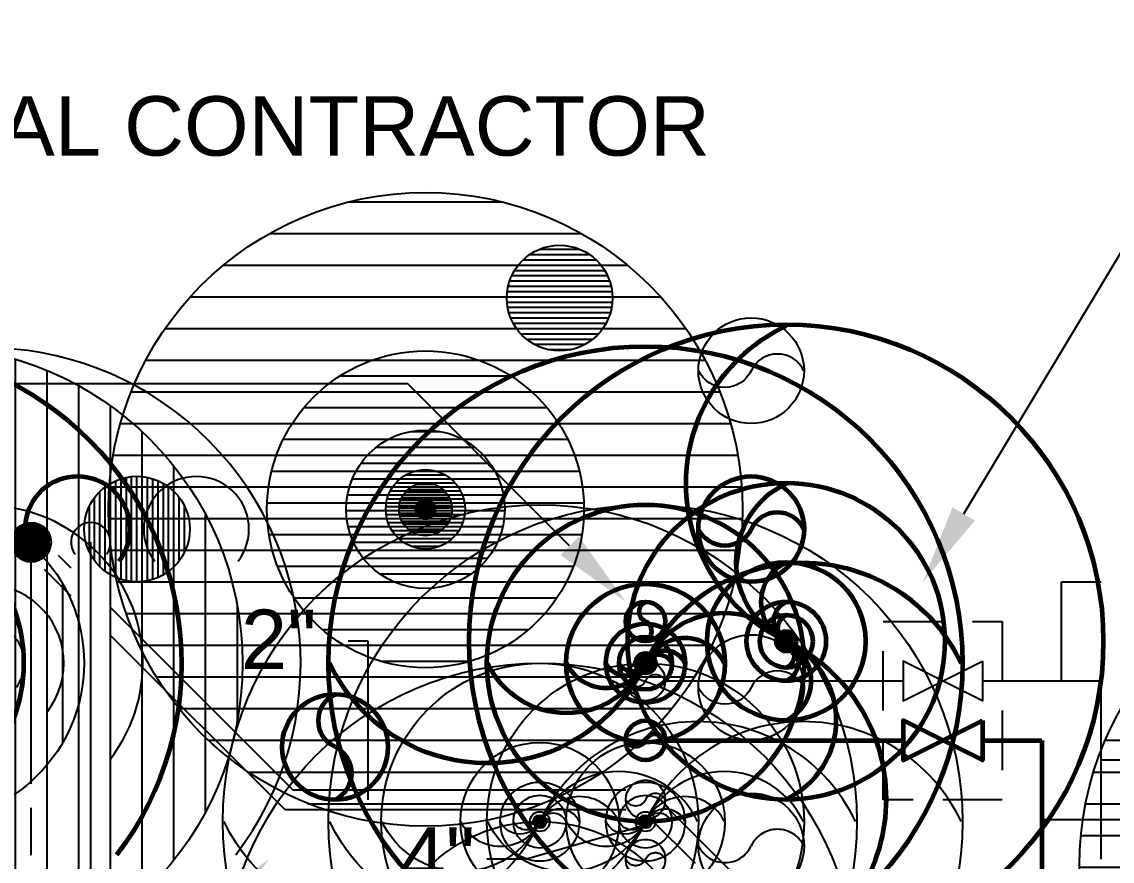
# Model space of a CAD drawing. Extents: x 2104 to 16979, y 4026 to 5124.
# Drawn here: x 6533.3 to 6615.8, y 4670.8 to 4734.4 of the extents above; entities that cross this region are included whole.
import ezdxf
from ezdxf import colors
from ezdxf.entities.mleader import LeaderData, LeaderLine
from ezdxf.math import Vec2, Vec3

# ---------------------------------------------------------------- set-up
doc = ezdxf.new("R2010")
doc.units = 0
doc.header["$LTSCALE"] = 18
doc.header["$MEASUREMENT"] = 0
doc.linetypes.add('HIDDEN', pattern=[0.375, 0.25, -0.125])
doc.linetypes.add('VENT', pattern=[0.30000000000000004, 0.2, -0.1])
for name, color, linetype in [('G-ANNO-TEXT', 70, 'Continuous'), ('P-HW-N', 1, 'Continuous'), ('P-HW-N @ 1 (1)', 1, 'Continuous'), ('P-HW-N @ 1 (2)', 1, 'Continuous'), ('P-HW-N @ 12', 1, 'Continuous'), ('P-HW-N @ 128', 1, 'Continuous'), ('P-HW-N @ 16', 1, 'Continuous'), ('P-HW-N @ 192', 1, 'Continuous'), ('P-HW-N @ 2', 1, 'Continuous'), ('P-HW-N @ 24', 1, 'Continuous'), ('P-HW-N @ 384', 1, 'Continuous'), ('P-HW-N @ 4', 1, 'Continuous'), ('P-HW-N @ 48', 1, 'Continuous'), ('P-HW-N @ 64', 1, 'Continuous'), ('P-HW-N @ 768', 1, 'Continuous'), ('P-HW-N @ 8', 1, 'Continuous'), ('P-HW-N @ 96', 1, 'Continuous'), ('P-SAN-N', 6, 'Continuous'), ('P-SAN-N @ 1 (1)', 6, 'Continuous'), ('P-SAN-N @ 1 (2)', 6, 'Continuous'), ('P-SAN-N @ 12', 6, 'Continuous'), ('P-SAN-N @ 128', 6, 'Continuous'), ('P-SAN-N @ 16', 6, 'Continuous'), ('P-SAN-N @ 192', 6, 'Continuous'), ('P-SAN-N @ 2', 6, 'Continuous'), ('P-SAN-N @ 24', 6, 'Continuous'), ('P-SAN-N @ 384', 6, 'Continuous'), ('P-SAN-N @ 4', 6, 'Continuous'), ('P-SAN-N @ 48', 6, 'Continuous'), ('P-SAN-N @ 64', 6, 'Continuous'), ('P-SAN-N @ 768', 6, 'Continuous'), ('P-SAN-N @ 8', 6, 'Continuous'), ('P-SAN-N @ 96', 6, 'Continuous'), ('P-SANV-N', 5, 'VENT'), ('P-SANV-N @ 1 (1)', 5, 'VENT'), ('P-SANV-N @ 1 (2)', 5, 'VENT'), ('P-SANV-N @ 12', 5, 'VENT'), ('P-SANV-N @ 128', 5, 'VENT'), ('P-SANV-N @ 16', 5, 'VENT'), ('P-SANV-N @ 192', 5, 'VENT'), ('P-SANV-N @ 2', 5, 'VENT'), ('P-SANV-N @ 24', 5, 'VENT'), ('P-SANV-N @ 384', 5, 'VENT'), ('P-SANV-N @ 4', 5, 'VENT'), ('P-SANV-N @ 48', 5, 'VENT'), ('P-SANV-N @ 64', 5, 'VENT'), ('P-SANV-N @ 768', 5, 'VENT'), ('P-SANV-N @ 8', 5, 'VENT'), ('P-SANV-N @ 96', 5, 'VENT')]:
    doc.layers.add(name, color=color, linetype=linetype)
for name, color, linetype, lineweight in [('P-CW-N', 4, 'Continuous', 60), ('P-CW-N @ 1 (1)', 4, 'Continuous', 60), ('P-CW-N @ 1 (2)', 4, 'Continuous', 60), ('P-CW-N @ 12', 4, 'Continuous', 60), ('P-CW-N @ 128', 4, 'Continuous', 60), ('P-CW-N @ 16', 4, 'Continuous', 60), ('P-CW-N @ 192', 4, 'Continuous', 60), ('P-CW-N @ 2', 4, 'Continuous', 60), ('P-CW-N @ 24', 4, 'Continuous', 60), ('P-CW-N @ 384', 4, 'Continuous', 60), ('P-CW-N @ 4', 4, 'Continuous', 60), ('P-CW-N @ 48', 4, 'Continuous', 60), ('P-CW-N @ 64', 4, 'Continuous', 60), ('P-CW-N @ 768', 4, 'Continuous', 60), ('P-CW-N @ 8', 4, 'Continuous', 60), ('P-CW-N @ 96', 4, 'Continuous', 60), ('P-HWC-N', 2, 'Continuous', 60), ('P-HWC-N @ 1 (1)', 2, 'Continuous', 60), ('P-HWC-N @ 1 (2)', 2, 'Continuous', 60), ('P-HWC-N @ 12', 2, 'Continuous', 60), ('P-HWC-N @ 128', 2, 'Continuous', 60), ('P-HWC-N @ 16', 2, 'Continuous', 60), ('P-HWC-N @ 192', 2, 'Continuous', 60), ('P-HWC-N @ 2', 2, 'Continuous', 60), ('P-HWC-N @ 24', 2, 'Continuous', 60), ('P-HWC-N @ 384', 2, 'Continuous', 60), ('P-HWC-N @ 4', 2, 'Continuous', 60), ('P-HWC-N @ 48', 2, 'Continuous', 60), ('P-HWC-N @ 64', 2, 'Continuous', 60), ('P-HWC-N @ 768', 2, 'Continuous', 60), ('P-HWC-N @ 8', 2, 'Continuous', 60), ('P-HWC-N @ 96', 2, 'Continuous', 60)]:
    doc.layers.add(name, color=color, linetype=linetype, lineweight=lineweight)
doc.layers.get('0').freeze()
doc.styles.add('Arial', font='arial.ttf')
doc.dimstyles.new('Loop048', dxfattribs={"dimscale": 0, "dimtxt": 0.09375, "dimasz": 0.03125, "dimexe": 0.0625, "dimexo": 0.0625, "dimgap": 0.09375, "dimtad": 1, "dimdec": 4, "dimzin": 3, "dimdsep": 46, "dimlunit": 4, "dimtxsty": 'Arial', "dimblk": 'OBLIQUE', "dimcen": 0.09375, "dimdle": 0.0625, "dimclrd": 256, "dimclre": 256, "dimclrt": 256, "dimadec": 4, "dimazin": 0, "dimtfac": 0.8, "dimtdec": 4, "dimtix": 1, "dimtofl": 0, "dimtmove": 1, "dimatfit": 0, "dimldrblk": 'LeaderNoteBlock', "dimfxl": 1, "dimfrac": 1, "dimtolj": 1, "dimtzin": 0, "dimlwd": -1, "dimlwe": -1, "dimarcsym": 0})

# ---------------------------------------------------------------- blocks, each defined once
blk = doc.blocks.new('*U7')
h = blk.add_hatch()
h.set_pattern_fill('ANSI31', color=256, scale=0.025, angle=135)
h.set_pattern_definition([(180, (0, 0), (-4.336808689942018e-19, -0.003125), [])])
edge = h.paths.add_edge_path()
edge.add_arc((-3.469446951953614e-18, -6.938893903907228e-18), 0.03125000000000001, 0, 360)
blk.add_circle((0, 0), 0.03125)
blk = doc.blocks.new('*U322')
at = {"layer": 'P-SANV-N @ 768', "xscale": 768, "yscale": 768, "zscale": 768}
blk.add_blockref('*U7', (6637.343581524154, 4670.5), dxfattribs=at)
blk = doc.blocks.new('*U6')
blk.add_lwpolyline([(-3.332323771482692e-18, 0.03111555437015312, 0.6342579873937333), (-8.890457814381136e-18, 5.234717341758689e-34, -0.6342579873937336), (-6.793508145416166e-18, -0.03111555437015312)], format="xyb")
blk.add_circle((0, 0), 0.03125)
blk = doc.blocks.new('*U330')
at = {"layer": 'P-CW-N @ 1 (1)', "rotation": 270}
blk.add_blockref('*U6', (6580.5, 4685.843581524153), dxfattribs=at)
at = {"layer": 'P-CW-N @ 1 (2)', "rotation": 270}
blk.add_blockref('*U6', (6580.5, 4685.843581524153), dxfattribs=at)
at = {"layer": 'P-CW-N @ 12', "xscale": 12, "yscale": 12, "zscale": 12, "rotation": 270}
blk.add_blockref('*U6', (6580.5, 4685.843581524153), dxfattribs=at)
at = {"layer": 'P-CW-N @ 128', "xscale": 128, "yscale": 128, "zscale": 128, "rotation": 270}
blk.add_blockref('*U6', (6588.5, 4695.999999999999), dxfattribs=at)
at = {"layer": 'P-CW-N @ 16', "xscale": 16, "yscale": 16, "zscale": 16, "rotation": 270}
blk.add_blockref('*U6', (6580.5, 4685.843581524153), dxfattribs=at)
at = {"layer": 'P-CW-N @ 192', "xscale": 192, "yscale": 192, "zscale": 192, "rotation": 270}
blk.add_blockref('*U6', (6580.5, 4685.843581524153), dxfattribs=at)
at = {"layer": 'P-CW-N @ 2', "xscale": 2, "yscale": 2, "zscale": 2, "rotation": 270}
blk.add_blockref('*U6', (6580.5, 4685.843581524153), dxfattribs=at)
at = {"layer": 'P-CW-N @ 24', "xscale": 24, "yscale": 24, "zscale": 24, "rotation": 270}
blk.add_blockref('*U6', (6580.5, 4685.843581524153), dxfattribs=at)
at = {"layer": 'P-CW-N @ 384', "xscale": 384, "yscale": 384, "zscale": 384, "rotation": 270}
blk.add_blockref('*U6', (6580.5, 4685.843581524153), dxfattribs=at)
at = {"layer": 'P-CW-N @ 4', "xscale": 4, "yscale": 4, "zscale": 4, "rotation": 270}
blk.add_blockref('*U6', (6580.5, 4685.843581524153), dxfattribs=at)
at = {"layer": 'P-CW-N @ 48', "xscale": 48, "yscale": 48, "zscale": 48, "rotation": 270}
blk.add_blockref('*U6', (6580.5, 4679.999999999999), dxfattribs=at)
at = {"layer": 'P-CW-N @ 64', "xscale": 64, "yscale": 64, "zscale": 64, "rotation": 270}
blk.add_blockref('*U6', (6580.5, 4685.843581524153), dxfattribs=at)
at = {"layer": 'P-CW-N @ 768', "xscale": 768, "yscale": 768, "zscale": 768, "rotation": 270}
blk.add_blockref('*U6', (6580.5, 4685.843581524153), dxfattribs=at)
at = {"layer": 'P-CW-N @ 8', "xscale": 8, "yscale": 8, "zscale": 8, "rotation": 270}
blk.add_blockref('*U6', (6580.5, 4685.843581524153), dxfattribs=at)
at = {"layer": 'P-CW-N @ 96', "xscale": 96, "yscale": 96, "zscale": 96, "rotation": 270}
blk.add_blockref('*U6', (6580.5, 4685.843581524153), dxfattribs=at)
blk = doc.blocks.new('*U331')
at = {"layer": 'P-HW-N @ 1 (1)', "rotation": 270}
blk.add_blockref('*U6', (6580.5, 4673.843581524153), dxfattribs=at)
at = {"layer": 'P-HW-N @ 1 (2)', "rotation": 270}
blk.add_blockref('*U6', (6580.5, 4673.843581524153), dxfattribs=at)
at = {"layer": 'P-HW-N @ 12', "xscale": 12, "yscale": 12, "zscale": 12, "rotation": 270}
blk.add_blockref('*U6', (6580.5, 4673.843581524153), dxfattribs=at)
at = {"layer": 'P-HW-N @ 128', "xscale": 128, "yscale": 128, "zscale": 128, "rotation": 270}
blk.add_blockref('*U6', (6588.5, 4707.999999999999), dxfattribs=at)
at = {"layer": 'P-HW-N @ 16', "xscale": 16, "yscale": 16, "zscale": 16, "rotation": 270}
blk.add_blockref('*U6', (6580.5, 4673.843581524153), dxfattribs=at)
at = {"layer": 'P-HW-N @ 192', "xscale": 192, "yscale": 192, "zscale": 192, "rotation": 270}
blk.add_blockref('*U6', (6580.5, 4673.843581524153), dxfattribs=at)
at = {"layer": 'P-HW-N @ 2', "xscale": 2, "yscale": 2, "zscale": 2, "rotation": 270}
blk.add_blockref('*U6', (6580.5, 4673.843581524153), dxfattribs=at)
at = {"layer": 'P-HW-N @ 24', "xscale": 24, "yscale": 24, "zscale": 24, "rotation": 270}
blk.add_blockref('*U6', (6580.5, 4673.843581524153), dxfattribs=at)
at = {"layer": 'P-HW-N @ 384', "xscale": 384, "yscale": 384, "zscale": 384, "rotation": 270}
blk.add_blockref('*U6', (6580.5, 4673.843581524153), dxfattribs=at)
at = {"layer": 'P-HW-N @ 4', "xscale": 4, "yscale": 4, "zscale": 4, "rotation": 270}
blk.add_blockref('*U6', (6580.5, 4673.843581524153), dxfattribs=at)
at = {"layer": 'P-HW-N @ 48', "xscale": 48, "yscale": 48, "zscale": 48, "rotation": 270}
blk.add_blockref('*U6', (6580.5, 4684.499999999999), dxfattribs=at)
at = {"layer": 'P-HW-N @ 64', "xscale": 64, "yscale": 64, "zscale": 64, "rotation": 270}
blk.add_blockref('*U6', (6580.5, 4673.843581524153), dxfattribs=at)
at = {"layer": 'P-HW-N @ 768', "xscale": 768, "yscale": 768, "zscale": 768, "rotation": 270}
blk.add_blockref('*U6', (6580.5, 4673.843581524153), dxfattribs=at)
at = {"layer": 'P-HW-N @ 8', "xscale": 8, "yscale": 8, "zscale": 8, "rotation": 270}
blk.add_blockref('*U6', (6580.5, 4673.843581524153), dxfattribs=at)
at = {"layer": 'P-HW-N @ 96', "xscale": 96, "yscale": 96, "zscale": 96, "rotation": 270}
blk.add_blockref('*U6', (6580.5, 4673.843581524153), dxfattribs=at)
blk = doc.blocks.new('*U332')
at = {"layer": 'P-SAN-N @ 1 (1)', "rotation": 270}
blk.add_blockref('*U6', (6572.5, 4673.843581524153), dxfattribs=at)
at = {"layer": 'P-SAN-N @ 1 (2)', "rotation": 270}
blk.add_blockref('*U6', (6572.5, 4673.843581524153), dxfattribs=at)
at = {"layer": 'P-SAN-N @ 12', "xscale": 12, "yscale": 12, "zscale": 12, "rotation": 270}
blk.add_blockref('*U6', (6572.5, 4673.843581524153), dxfattribs=at)
at = {"layer": 'P-SAN-N @ 128', "xscale": 128, "yscale": 128, "zscale": 128, "rotation": 270}
blk.add_blockref('*U6', (6588.5, 4683.999999999999), dxfattribs=at)
at = {"layer": 'P-SAN-N @ 16', "xscale": 16, "yscale": 16, "zscale": 16, "rotation": 270}
blk.add_blockref('*U6', (6572.5, 4673.843581524153), dxfattribs=at)
at = {"layer": 'P-SAN-N @ 192', "xscale": 192, "yscale": 192, "zscale": 192, "rotation": 270}
blk.add_blockref('*U6', (6572.5, 4673.843581524153), dxfattribs=at)
at = {"layer": 'P-SAN-N @ 2', "xscale": 2, "yscale": 2, "zscale": 2, "rotation": 270}
blk.add_blockref('*U6', (6572.5, 4673.843581524153), dxfattribs=at)
at = {"layer": 'P-SAN-N @ 24', "xscale": 24, "yscale": 24, "zscale": 24, "rotation": 270}
blk.add_blockref('*U6', (6572.5, 4673.843581524153), dxfattribs=at)
at = {"layer": 'P-SAN-N @ 384', "xscale": 384, "yscale": 384, "zscale": 384, "rotation": 270}
blk.add_blockref('*U6', (6572.5, 4673.843581524153), dxfattribs=at)
at = {"layer": 'P-SAN-N @ 4', "xscale": 4, "yscale": 4, "zscale": 4, "rotation": 270}
blk.add_blockref('*U6', (6572.5, 4673.843581524153), dxfattribs=at)
at = {"layer": 'P-SAN-N @ 48', "xscale": 48, "yscale": 48, "zscale": 48, "rotation": 270}
blk.add_blockref('*U6', (6580.5, 4675.499999999999), dxfattribs=at)
at = {"layer": 'P-SAN-N @ 64', "xscale": 64, "yscale": 64, "zscale": 64, "rotation": 270}
blk.add_blockref('*U6', (6572.5, 4673.843581524153), dxfattribs=at)
at = {"layer": 'P-SAN-N @ 768', "xscale": 768, "yscale": 768, "zscale": 768, "rotation": 270}
blk.add_blockref('*U6', (6572.5, 4673.843581524153), dxfattribs=at)
at = {"layer": 'P-SAN-N @ 8', "xscale": 8, "yscale": 8, "zscale": 8, "rotation": 270}
blk.add_blockref('*U6', (6572.5, 4673.843581524153), dxfattribs=at)
at = {"layer": 'P-SAN-N @ 96', "xscale": 96, "yscale": 96, "zscale": 96, "rotation": 270}
blk.add_blockref('*U6', (6572.5, 4673.843581524153), dxfattribs=at)
blk = doc.blocks.new('*U333')
at = {"layer": 'P-SANV-N @ 1 (1)', "rotation": 270}
blk.add_blockref('*U6', (6572.5, 4661.843581524153), dxfattribs=at)
at = {"layer": 'P-SANV-N @ 1 (2)', "rotation": 270}
blk.add_blockref('*U6', (6572.5, 4661.843581524153), dxfattribs=at)
at = {"layer": 'P-SANV-N @ 12', "xscale": 12, "yscale": 12, "zscale": 12, "rotation": 270}
blk.add_blockref('*U6', (6572.5, 4661.843581524153), dxfattribs=at)
at = {"layer": 'P-SANV-N @ 128', "xscale": 128, "yscale": 128, "zscale": 128, "rotation": 270}
blk.add_blockref('*U6', (6588.5, 4671.999999999999), dxfattribs=at)
at = {"layer": 'P-SANV-N @ 16', "xscale": 16, "yscale": 16, "zscale": 16, "rotation": 270}
blk.add_blockref('*U6', (6572.5, 4661.843581524153), dxfattribs=at)
at = {"layer": 'P-SANV-N @ 192', "xscale": 192, "yscale": 192, "zscale": 192, "rotation": 270}
blk.add_blockref('*U6', (6572.5, 4661.843581524153), dxfattribs=at)
at = {"layer": 'P-SANV-N @ 2', "xscale": 2, "yscale": 2, "zscale": 2, "rotation": 270}
blk.add_blockref('*U6', (6572.5, 4661.843581524153), dxfattribs=at)
at = {"layer": 'P-SANV-N @ 24', "xscale": 24, "yscale": 24, "zscale": 24, "rotation": 270}
blk.add_blockref('*U6', (6572.5, 4661.843581524153), dxfattribs=at)
at = {"layer": 'P-SANV-N @ 384', "xscale": 384, "yscale": 384, "zscale": 384, "rotation": 270}
blk.add_blockref('*U6', (6572.5, 4661.843581524153), dxfattribs=at)
at = {"layer": 'P-SANV-N @ 4', "xscale": 4, "yscale": 4, "zscale": 4, "rotation": 270}
blk.add_blockref('*U6', (6572.5, 4661.843581524153), dxfattribs=at)
at = {"layer": 'P-SANV-N @ 48', "xscale": 48, "yscale": 48, "zscale": 48, "rotation": 270}
blk.add_blockref('*U6', (6580.5, 4670.999999999999), dxfattribs=at)
at = {"layer": 'P-SANV-N @ 64', "xscale": 64, "yscale": 64, "zscale": 64, "rotation": 270}
blk.add_blockref('*U6', (6572.5, 4661.843581524153), dxfattribs=at)
at = {"layer": 'P-SANV-N @ 768', "xscale": 768, "yscale": 768, "zscale": 768, "rotation": 270}
blk.add_blockref('*U6', (6572.5, 4661.843581524153), dxfattribs=at)
at = {"layer": 'P-SANV-N @ 8', "xscale": 8, "yscale": 8, "zscale": 8, "rotation": 270}
blk.add_blockref('*U6', (6572.5, 4661.843581524153), dxfattribs=at)
at = {"layer": 'P-SANV-N @ 96', "xscale": 96, "yscale": 96, "zscale": 96, "rotation": 270}
blk.add_blockref('*U6', (6572.5, 4661.843581524153), dxfattribs=at)
blk = doc.blocks.new('*U337')
at = {"layer": 'P-SAN-N @ 1 (1)', "rotation": 270}
blk.add_blockref('*U7', (6526.000000000001, 4685.843581524153), dxfattribs=at)
at = {"layer": 'P-SAN-N @ 1 (2)', "rotation": 270}
blk.add_blockref('*U7', (6526.000000000001, 4685.843581524153), dxfattribs=at)
at = {"layer": 'P-SAN-N @ 12', "xscale": 12, "yscale": 12, "zscale": 12, "rotation": 270}
blk.add_blockref('*U7', (6526.000000000001, 4685.843581524153), dxfattribs=at)
at = {"layer": 'P-SAN-N @ 128', "xscale": 128, "yscale": 128, "zscale": 128, "rotation": 270}
blk.add_blockref('*U7', (6542.000000000001, 4695.999999999999), dxfattribs=at)
at = {"layer": 'P-SAN-N @ 16', "xscale": 16, "yscale": 16, "zscale": 16, "rotation": 270}
blk.add_blockref('*U7', (6526.000000000001, 4685.843581524153), dxfattribs=at)
at = {"layer": 'P-SAN-N @ 192', "xscale": 192, "yscale": 192, "zscale": 192, "rotation": 270}
blk.add_blockref('*U7', (6526.000000000001, 4685.843581524153), dxfattribs=at)
at = {"layer": 'P-SAN-N @ 2', "xscale": 2, "yscale": 2, "zscale": 2, "rotation": 270}
blk.add_blockref('*U7', (6526.000000000001, 4685.843581524153), dxfattribs=at)
at = {"layer": 'P-SAN-N @ 24', "xscale": 24, "yscale": 24, "zscale": 24, "rotation": 270}
blk.add_blockref('*U7', (6526.000000000001, 4685.843581524153), dxfattribs=at)
at = {"layer": 'P-SAN-N @ 384', "xscale": 384, "yscale": 384, "zscale": 384, "rotation": 270}
blk.add_blockref('*U7', (6526.000000000001, 4685.843581524153), dxfattribs=at)
at = {"layer": 'P-SAN-N @ 4', "xscale": 4, "yscale": 4, "zscale": 4, "rotation": 270}
blk.add_blockref('*U7', (6526.000000000001, 4685.843581524153), dxfattribs=at)
at = {"layer": 'P-SAN-N @ 48', "xscale": 48, "yscale": 48, "zscale": 48, "rotation": 270}
blk.add_blockref('*U7', (6534.000000000001, 4694.999999999999), dxfattribs=at)
at = {"layer": 'P-SAN-N @ 64', "xscale": 64, "yscale": 64, "zscale": 64, "rotation": 270}
blk.add_blockref('*U7', (6526.000000000001, 4685.843581524153), dxfattribs=at)
at = {"layer": 'P-SAN-N @ 768', "xscale": 768, "yscale": 768, "zscale": 768, "rotation": 270}
blk.add_blockref('*U7', (6526.000000000001, 4685.843581524153), dxfattribs=at)
at = {"layer": 'P-SAN-N @ 8', "xscale": 8, "yscale": 8, "zscale": 8, "rotation": 270}
blk.add_blockref('*U7', (6526.000000000001, 4685.843581524153), dxfattribs=at)
at = {"layer": 'P-SAN-N @ 96', "xscale": 96, "yscale": 96, "zscale": 96, "rotation": 270}
blk.add_blockref('*U7', (6526.000000000001, 4685.843581524153), dxfattribs=at)
blk = doc.blocks.new('*U24')
at = {"linetype": 'Continuous'}
blk.add_arc((0, 0), 0.03111555437015312, 52.56696947382129, 307.4330305261797, dxfattribs=at)
blk = doc.blocks.new('*U338')
at = {"layer": 'P-CW-N @ 1 (1)', "rotation": 270}
blk.add_blockref('*U24', (6521.500000000001, 4685.843581524153), dxfattribs=at)
at = {"layer": 'P-CW-N @ 1 (2)', "rotation": 270}
blk.add_blockref('*U24', (6521.500000000001, 4685.843581524153), dxfattribs=at)
at = {"layer": 'P-CW-N @ 12', "xscale": 12, "yscale": 12, "zscale": 12, "rotation": 270}
blk.add_blockref('*U24', (6521.500000000001, 4685.843581524153), dxfattribs=at)
at = {"layer": 'P-CW-N @ 128', "xscale": 128, "yscale": 128, "zscale": 128, "rotation": 270}
blk.add_blockref('*U24', (6537.500000000001, 4695.999999999999), dxfattribs=at)
at = {"layer": 'P-CW-N @ 16', "xscale": 16, "yscale": 16, "zscale": 16, "rotation": 270}
blk.add_blockref('*U24', (6521.500000000001, 4685.843581524153), dxfattribs=at)
at = {"layer": 'P-CW-N @ 192', "xscale": 192, "yscale": 192, "zscale": 192, "rotation": 270}
blk.add_blockref('*U24', (6521.500000000001, 4685.843581524153), dxfattribs=at)
at = {"layer": 'P-CW-N @ 2', "xscale": 2, "yscale": 2, "zscale": 2, "rotation": 270}
blk.add_blockref('*U24', (6521.500000000001, 4685.843581524153), dxfattribs=at)
at = {"layer": 'P-CW-N @ 24', "xscale": 24, "yscale": 24, "zscale": 24, "rotation": 270}
blk.add_blockref('*U24', (6521.500000000001, 4685.843581524153), dxfattribs=at)
at = {"layer": 'P-CW-N @ 384', "xscale": 384, "yscale": 384, "zscale": 384, "rotation": 270}
blk.add_blockref('*U24', (6521.500000000001, 4685.843581524153), dxfattribs=at)
at = {"layer": 'P-CW-N @ 4', "xscale": 4, "yscale": 4, "zscale": 4, "rotation": 270}
blk.add_blockref('*U24', (6521.500000000001, 4685.843581524153), dxfattribs=at)
at = {"layer": 'P-CW-N @ 48', "xscale": 48, "yscale": 48, "zscale": 48, "rotation": 270}
blk.add_blockref('*U24', (6529.500000000001, 4694.999999999999), dxfattribs=at)
at = {"layer": 'P-CW-N @ 64', "xscale": 64, "yscale": 64, "zscale": 64, "rotation": 270}
blk.add_blockref('*U24', (6521.500000000001, 4685.843581524153), dxfattribs=at)
at = {"layer": 'P-CW-N @ 768', "xscale": 768, "yscale": 768, "zscale": 768, "rotation": 270}
blk.add_blockref('*U24', (6521.500000000001, 4685.843581524153), dxfattribs=at)
at = {"layer": 'P-CW-N @ 8', "xscale": 8, "yscale": 8, "zscale": 8, "rotation": 270}
blk.add_blockref('*U24', (6521.500000000001, 4685.843581524153), dxfattribs=at)
at = {"layer": 'P-CW-N @ 96', "xscale": 96, "yscale": 96, "zscale": 96, "rotation": 270}
blk.add_blockref('*U24', (6521.500000000001, 4685.843581524153), dxfattribs=at)
blk = doc.blocks.new('*U339')
at = {"layer": 'P-HW-N @ 1 (1)', "rotation": 270}
blk.add_blockref('*U24', (6530.500000000001, 4685.843581524153), dxfattribs=at)
at = {"layer": 'P-HW-N @ 1 (2)', "rotation": 270}
blk.add_blockref('*U24', (6530.500000000001, 4685.843581524153), dxfattribs=at)
at = {"layer": 'P-HW-N @ 12', "xscale": 12, "yscale": 12, "zscale": 12, "rotation": 270}
blk.add_blockref('*U24', (6530.500000000001, 4685.843581524153), dxfattribs=at)
at = {"layer": 'P-HW-N @ 128', "xscale": 128, "yscale": 128, "zscale": 128, "rotation": 270}
blk.add_blockref('*U24', (6546.500000000001, 4695.999999999999), dxfattribs=at)
at = {"layer": 'P-HW-N @ 16', "xscale": 16, "yscale": 16, "zscale": 16, "rotation": 270}
blk.add_blockref('*U24', (6530.500000000001, 4685.843581524153), dxfattribs=at)
at = {"layer": 'P-HW-N @ 192', "xscale": 192, "yscale": 192, "zscale": 192, "rotation": 270}
blk.add_blockref('*U24', (6530.500000000001, 4685.843581524153), dxfattribs=at)
at = {"layer": 'P-HW-N @ 2', "xscale": 2, "yscale": 2, "zscale": 2, "rotation": 270}
blk.add_blockref('*U24', (6530.500000000001, 4685.843581524153), dxfattribs=at)
at = {"layer": 'P-HW-N @ 24', "xscale": 24, "yscale": 24, "zscale": 24, "rotation": 270}
blk.add_blockref('*U24', (6530.500000000001, 4685.843581524153), dxfattribs=at)
at = {"layer": 'P-HW-N @ 384', "xscale": 384, "yscale": 384, "zscale": 384, "rotation": 270}
blk.add_blockref('*U24', (6530.500000000001, 4685.843581524153), dxfattribs=at)
at = {"layer": 'P-HW-N @ 4', "xscale": 4, "yscale": 4, "zscale": 4, "rotation": 270}
blk.add_blockref('*U24', (6530.500000000001, 4685.843581524153), dxfattribs=at)
at = {"layer": 'P-HW-N @ 48', "xscale": 48, "yscale": 48, "zscale": 48, "rotation": 270}
blk.add_blockref('*U24', (6538.500000000001, 4694.999999999999), dxfattribs=at)
at = {"layer": 'P-HW-N @ 64', "xscale": 64, "yscale": 64, "zscale": 64, "rotation": 270}
blk.add_blockref('*U24', (6530.500000000001, 4685.843581524153), dxfattribs=at)
at = {"layer": 'P-HW-N @ 768', "xscale": 768, "yscale": 768, "zscale": 768, "rotation": 270}
blk.add_blockref('*U24', (6530.500000000001, 4685.843581524153), dxfattribs=at)
at = {"layer": 'P-HW-N @ 8', "xscale": 8, "yscale": 8, "zscale": 8, "rotation": 270}
blk.add_blockref('*U24', (6530.500000000001, 4685.843581524153), dxfattribs=at)
at = {"layer": 'P-HW-N @ 96', "xscale": 96, "yscale": 96, "zscale": 96, "rotation": 270}
blk.add_blockref('*U24', (6530.500000000001, 4685.843581524153), dxfattribs=at)
blk = doc.blocks.new('*U10')
at = {"linetype": 'Continuous'}
blk.add_lwpolyline([(-0.06249999999977263, -0.03124999999991473), (-0.06249999999977263, 0.03124999999991463), (0.0625, -0.03124999999991473), (0.0625, 0.03124999999991472), (-0.06249999999977263, -0.03124999999991473)], dxfattribs=at)
blk = doc.blocks.new('*U340')
at = {"layer": 'P-SANV-N @ 1 (1)'}
blk.add_blockref('*U7', (6563.843581524154, 4697.5), dxfattribs=at)
at = {"layer": 'P-SANV-N @ 1 (2)'}
blk.add_blockref('*U7', (6563.843581524154, 4697.5), dxfattribs=at)
at = {"layer": 'P-SANV-N @ 12', "xscale": 12, "yscale": 12, "zscale": 12}
blk.add_blockref('*U7', (6563.843581524154, 4697.5), dxfattribs=at)
at = {"layer": 'P-SANV-N @ 128', "xscale": 128, "yscale": 128, "zscale": 128}
blk.add_blockref('*U7', (6574, 4713.5), dxfattribs=at)
at = {"layer": 'P-SANV-N @ 16', "xscale": 16, "yscale": 16, "zscale": 16}
blk.add_blockref('*U7', (6563.843581524154, 4697.5), dxfattribs=at)
at = {"layer": 'P-SANV-N @ 192', "xscale": 192, "yscale": 192, "zscale": 192}
blk.add_blockref('*U7', (6563.843581524154, 4697.5), dxfattribs=at)
at = {"layer": 'P-SANV-N @ 2', "xscale": 2, "yscale": 2, "zscale": 2}
blk.add_blockref('*U7', (6563.843581524154, 4697.5), dxfattribs=at)
at = {"layer": 'P-SANV-N @ 24', "xscale": 24, "yscale": 24, "zscale": 24}
blk.add_blockref('*U7', (6563.843581524154, 4697.5), dxfattribs=at)
at = {"layer": 'P-SANV-N @ 384', "xscale": 384, "yscale": 384, "zscale": 384}
blk.add_blockref('*U7', (6563.843581524154, 4697.5), dxfattribs=at)
at = {"layer": 'P-SANV-N @ 4', "xscale": 4, "yscale": 4, "zscale": 4}
blk.add_blockref('*U7', (6563.843581524154, 4697.5), dxfattribs=at)
at = {"layer": 'P-SANV-N @ 64', "xscale": 64, "yscale": 64, "zscale": 64}
blk.add_blockref('*U7', (6563.843581524154, 4697.5), dxfattribs=at)
at = {"layer": 'P-SANV-N @ 768', "xscale": 768, "yscale": 768, "zscale": 768}
blk.add_blockref('*U7', (6563.843581524154, 4697.5), dxfattribs=at)
at = {"layer": 'P-SANV-N @ 8', "xscale": 8, "yscale": 8, "zscale": 8}
blk.add_blockref('*U7', (6563.843581524154, 4697.5), dxfattribs=at)
at = {"layer": 'P-SANV-N @ 96', "xscale": 96, "yscale": 96, "zscale": 96}
blk.add_blockref('*U7', (6563.843581524154, 4697.5), dxfattribs=at)
blk = doc.blocks.new('_Oblique')
at = {"color": 0, "linetype": 'ByBlock', "lineweight": -2}
blk.add_line((-0.5, -0.5), (0.5, 0.5), dxfattribs=at)
blk = doc.blocks.new('LeaderNoteBlock')
blk.add_ellipse((0, 0), major_axis=(1, -1.836909530733566e-16), ratio=0.2499999999998295, start_param=5.387520513321723, end_param=10.32044275462724)
blk = doc.blocks.new('*U732')
at = {"layer": 'P-HWC-N @ 1 (1)', "rotation": 180}
blk.add_blockref('*U6', (6591.156418475846, 4687.5), dxfattribs=at)
at = {"layer": 'P-HWC-N @ 1 (2)', "rotation": 180}
blk.add_blockref('*U6', (6591.156418475846, 4687.5), dxfattribs=at)
at = {"layer": 'P-HWC-N @ 12', "xscale": 12, "yscale": 12, "zscale": 12, "rotation": 180}
blk.add_blockref('*U6', (6591.156418475846, 4687.5), dxfattribs=at)
at = {"layer": 'P-HWC-N @ 128', "xscale": 128, "yscale": 128, "zscale": 128, "rotation": 180}
blk.add_blockref('*U6', (6557, 4679.5), dxfattribs=at)
at = {"layer": 'P-HWC-N @ 16', "xscale": 16, "yscale": 16, "zscale": 16, "rotation": 180}
blk.add_blockref('*U6', (6591.156418475846, 4687.5), dxfattribs=at)
at = {"layer": 'P-HWC-N @ 192', "xscale": 192, "yscale": 192, "zscale": 192, "rotation": 180}
blk.add_blockref('*U6', (6591.156418475846, 4687.5), dxfattribs=at)
at = {"layer": 'P-HWC-N @ 2', "xscale": 2, "yscale": 2, "zscale": 2, "rotation": 180}
blk.add_blockref('*U6', (6591.156418475846, 4687.5), dxfattribs=at)
at = {"layer": 'P-HWC-N @ 24', "xscale": 24, "yscale": 24, "zscale": 24, "rotation": 180}
blk.add_blockref('*U6', (6591.156418475846, 4687.5), dxfattribs=at)
at = {"layer": 'P-HWC-N @ 384', "xscale": 384, "yscale": 384, "zscale": 384, "rotation": 180}
blk.add_blockref('*U6', (6591.156418475846, 4687.5), dxfattribs=at)
at = {"layer": 'P-HWC-N @ 4', "xscale": 4, "yscale": 4, "zscale": 4, "rotation": 180}
blk.add_blockref('*U6', (6591.156418475846, 4687.5), dxfattribs=at)
at = {"layer": 'P-HWC-N @ 48', "xscale": 48, "yscale": 48, "zscale": 48, "rotation": 180}
blk.add_blockref('*U6', (6580.5, 4689), dxfattribs=at)
at = {"layer": 'P-HWC-N @ 64', "xscale": 64, "yscale": 64, "zscale": 64, "rotation": 180}
blk.add_blockref('*U6', (6591.156418475846, 4687.5), dxfattribs=at)
at = {"layer": 'P-HWC-N @ 768', "xscale": 768, "yscale": 768, "zscale": 768, "rotation": 180}
blk.add_blockref('*U6', (6591.156418475846, 4687.5), dxfattribs=at)
at = {"layer": 'P-HWC-N @ 8', "xscale": 8, "yscale": 8, "zscale": 8, "rotation": 180}
blk.add_blockref('*U6', (6591.156418475846, 4687.5), dxfattribs=at)
at = {"layer": 'P-HWC-N @ 96', "xscale": 96, "yscale": 96, "zscale": 96, "rotation": 180}
blk.add_blockref('*U6', (6591.156418475846, 4687.5), dxfattribs=at)

msp = doc.modelspace()

# ---------------------------------------------------------------- linework, layer by layer
at = {"layer": 'G-ANNO-TEXT', "linetype": 'HIDDEN'}
msp.add_lwpolyline([(6598.5, 4675.5), (6598.5, 4689), (6607.5, 4689), (6607.5, 4675.5)], close=True, dxfattribs=at)
at = {"layer": 'P-CW-N'}
for p, q in [((6582, 4680), (6600, 4680)), ((6606, 4680), (6610.5, 4680)), ((6610.5, 4680), (6610.5, 4662))]:
    msp.add_line(p, q, dxfattribs=at)
at = {"layer": 'P-HW-N'}
for p, q in [((6538.5, 4662), (6538.5, 4695)), ((6582, 4684.5), (6600, 4684.5)), ((6606, 4684.5), (6615, 4684.5)), ((6615, 4671), (6615, 4684.5)), ((6633, 4678.5), (6615, 4678.5))]:
    msp.add_line(p, q, dxfattribs=at)
at = {"layer": 'P-SAN-N'}
for p, q in [((6536.03033008589, 4694.03033008589), (6537, 4693.060660171779)), ((6534.96966991411, 4692.96966991411), (6537, 4690.939339828221)), ((6540, 4690.060660171779), (6553.810660171779, 4676.25)), ((6540, 4687.939339828221), (6553.189339828221, 4674.75)), ((6553.810660171779, 4676.25), (6579, 4676.25)), ((6553.189339828221, 4674.75), (6579, 4674.75)), ((6581.948888739434, 4675.111771432345), (6595.06066017178, 4662)), ((6580.888228567654, 4674.051111260566), (6584.250000000003, 4670.689339828218))]:
    msp.add_line(p, q, dxfattribs=at)
at = {"layer": 'P-SANV-N'}
msp.add_line((6534, 4660.5), (6534, 4693.5), dxfattribs=at)

# ---------------------------------------------------------------- block references
at = {"layer": 'P-CW-N'}
for name in ['*U338', '*U330']:
    msp.add_blockref(name, (0, 0), dxfattribs=at)
at = {"layer": 'P-CW-N @ 48', "xscale": 48, "yscale": 48, "zscale": 48, "rotation": 180}
msp.add_blockref('*U10', (6603.000000000001, 4679.999999999999), dxfattribs=at)
at = {"layer": 'P-HW-N'}
for name in ['*U339', '*U331']:
    msp.add_blockref(name, (0, 0), dxfattribs=at)
at = {"layer": 'P-HW-N @ 48', "xscale": 48, "yscale": 48, "zscale": 48, "rotation": 180}
msp.add_blockref('*U10', (6603.000000000001, 4684.499999999999), dxfattribs=at)
at = {"layer": 'P-HWC-N'}
msp.add_blockref('*U732', (0, 0), dxfattribs=at)
at = {"layer": 'P-SAN-N'}
for name in ['*U337', '*U332']:
    msp.add_blockref(name, (0, 0), dxfattribs=at)
at = {"layer": 'P-SANV-N'}
for name in ['*U340', '*U322', '*U333']:
    msp.add_blockref(name, (0, 0), dxfattribs=at)

# ---------------------------------------------------------------- texts
at = {"layer": 'G-ANNO-TEXT', "insert": (6555.6, 4689.9), "char_height": 4.5, "attachment_point": 3, "style": 'Arial'}
msp.add_mtext_dynamic_manual_height_columns('2"', width=9.600000000000364, gutter_width=22.5, heights=[0], dxfattribs=at)
at = {"layer": 'G-ANNO-TEXT', "insert": (6567.599999999627, 4673.400000000373), "char_height": 4.5, "width": 29.09999999999854, "attachment_point": 3, "style": 'Arial'}
msp.add_mtext('\\A1;4"', dxfattribs=at)

# ---------------------------------------------------------------- leaders
at = {"layer": 'G-ANNO-TEXT'}
for points in [[(6612, 4684.5), (6612, 4692), (6615, 4692)], [(6559.5, 4675.5), (6559.5, 4687.5), (6558, 4687.5)], [(6582, 4674), (6571.5, 4671), (6568.5, 4671)], [(6610.5, 4674), (6618, 4674), (6619.5, 4674)]]:
    msp.add_leader(points, dimstyle='Loop048', override={"dimscale": 0}, dxfattribs=at)
ml = msp.add_multileader_mtext('Standard', dxfattribs=at)
ml.set_content('\\A1;FURNISH & INSTALL \\P{\\H0.8x;\\S1#2;}" VALVED HW \\P{\\H0.8x;\\S3#4;}" WASTE \\PCONNECTIONS FOR \\PDISHWASHER', color=256, style='Arial')
ml.set_leader_properties(color=256, linetype='ByLayer', lineweight=-1)
ml.build(insert=Vec2(0, 0))
ml.multileader.update_dxf_attribs({"has_dogleg": 0, "dogleg_length": 0.125, "arrow_head_size": 6, "scale": 48})
ctx = ml.context
ctx.base_point, ctx.scale, ctx.char_height, ctx.arrow_head_size, ctx.landing_gap_size, ctx.plane_origin = Vec3(6619.5, 4785), 48, 4.5, 6, 1.5, Vec3(6502.5, 4767)
notes = []
notes.append((ctx, [(0, (1, 1, 0), (6613.5, 4785), (1, 0), 6, [(0, [(6502.5, 4767), (6520.5, 4785)], 0, [])])]))
ctx.mtext.insert, ctx.mtext.flow_direction = Vec3(6621, 4787.288369713506), 5
ml = msp.add_multileader_mtext('Standard', dxfattribs=at)
ml.set_content('\\pxt1;FURNISH 18"x18" RATED ACCESS PANEL TO BE INSTALLED BY GENERAL CONTRACTOR', color=256, style='Arial')
ml.set_leader_properties(color=256, linetype='ByLayer', lineweight=-1)
ml.build(insert=Vec2(0, 0))
ml.multileader.update_dxf_attribs({"has_dogleg": 0, "dogleg_length": 0.125, "arrow_head_size": 6, "scale": 48})
ctx = ml.context
ctx.base_point, ctx.scale, ctx.char_height, ctx.arrow_head_size, ctx.landing_gap_size, ctx.plane_origin = Vec3(6738, 4729.5), 48, 4.5, 6, 1.5, Vec3(6592.5, 4707)
notes.append((ctx, [(0, (1, 1, 0), (6732, 4729.5), (1, 0), 6, [(0, [(6601.5, 4692), (6624, 4729.5)], 0, [])])]))
ctx.mtext.insert, ctx.mtext.width, ctx.mtext.flow_direction = Vec3(6739.5, 4731.788369713506), 89.41139296310394, 5
ml = msp.add_multileader_mtext('Standard', dxfattribs=at)
ml.set_content('\\pxt1;FURNISH 18"x18" RATED ACCESS PANEL TO BE INSTALLED BY GENERAL CONTRACTOR', color=256, style='Arial')
ml.set_leader_properties(color=256, linetype='ByLayer', lineweight=-1)
ml.build(insert=Vec2(0, 0))
ml.multileader.update_dxf_attribs({"has_dogleg": 0, "dogleg_length": 0.125, "arrow_head_size": 6, "scale": 48})
ctx = ml.context
ctx.base_point, ctx.scale, ctx.char_height, ctx.arrow_head_size, ctx.landing_gap_size, ctx.plane_origin = Vec3(6315, 4726.5), 48, 4.5, 6, 1.5, Vec3(6193.5, 4699.5)
notes.append((ctx, [(0, (1, 1, 0), (6309, 4726.5), (1, 0), 6, [(0, [(6193.5, 4687.5), (6220.5, 4726.5)], 0, [])])]))
ctx.mtext.insert, ctx.mtext.width, ctx.mtext.flow_direction = Vec3(6316.5, 4728.788369713506), 82.83486179308238, 5
ml = msp.add_multileader_mtext('Standard', dxfattribs=at)
ml.set_content('HWCR\\PHWR\\PCWR\\PSS\\PVS', color=256, style='Arial')
ml.set_leader_properties(color=256, linetype='ByLayer', lineweight=-1)
ml.build(insert=Vec2(0, 0))
ml.multileader.update_dxf_attribs({"has_dogleg": 0, "dogleg_length": 0.125, "arrow_head_size": 6, "scale": 48})
ctx = ml.context
ctx.base_point, ctx.scale, ctx.char_height, ctx.arrow_head_size, ctx.landing_gap_size, ctx.plane_origin = Vec3(6434.030013642565, 4707), 48, 4.5, 6, 1.5, Vec3(6579, 4690.5)
ctx.text_align_type = 2
notes.append((ctx, [(0, (1, 1, 0), (6462, 4707), (-1, 0), 6, [(0, [(6579, 4690.5), (6562.5, 4707)], 0, [])])]))
ctx.mtext.insert, ctx.mtext.alignment, ctx.mtext.flow_direction = Vec3(6454.5, 4709.288369713506), 3, 5
ml = msp.add_multileader_mtext('Standard', dxfattribs=at)
ml.set_content('\\A1;FURNISH & INSTALL \\P{\\H0.8x;\\S1#2;}" VALVED HW \\P{\\H0.8x;\\S3#4;}" WASTE \\PCONNECTIONS FOR \\PDISHWASHER', color=256, style='Arial')
ml.set_leader_properties(color=256, linetype='ByLayer', lineweight=-1)
ml.build(insert=Vec2(0, 0))
ml.multileader.update_dxf_attribs({"has_dogleg": 0, "dogleg_length": 0.125, "arrow_head_size": 6, "scale": 48})
ctx = ml.context
ctx.base_point, ctx.scale, ctx.char_height, ctx.arrow_head_size, ctx.landing_gap_size, ctx.plane_origin = Vec3(6391.924624829468, 4636.5), 48, 4.5, 6, 1.5, Vec3(6543, 4666.5)
ctx.text_align_type = 2
notes.append((ctx, [(0, (1, 1, 0), (6462, 4636.5), (-1, 0), 6, [(0, [(6552, 4671), (6517.5, 4636.5)], 0, [])])]))
ctx.mtext.insert, ctx.mtext.alignment, ctx.mtext.flow_direction = Vec3(6454.5, 4638.788369713506), 3, 5
for ctx, leaders in notes:
    for number, flags, end, landing, length, lines in leaders:
        leader = LeaderData()
        leader.index, (leader.has_last_leader_line, leader.has_dogleg_vector, leader.attachment_direction) = number, flags
        leader.last_leader_point, leader.dogleg_vector, leader.dogleg_length = Vec3(end), Vec3(landing), length
        for number, points, colour, breaks in lines:
            line = LeaderLine()
            line.index, line.vertices, line.color, line.breaks = number, Vec3.list(points), colors.encode_raw_color(colour), breaks
            leader.lines.append(line)
        ctx.leaders.append(leader)

doc.saveas('drawing.dxf')
